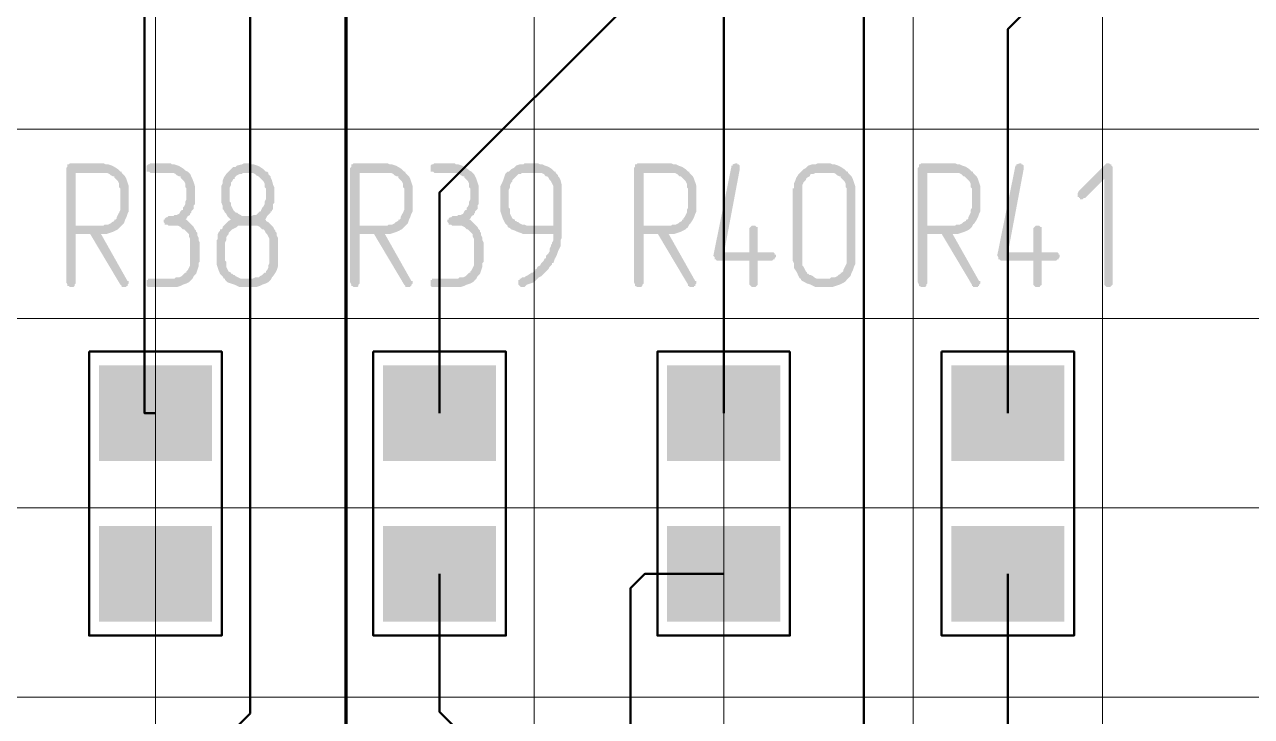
# Model space of a CAD drawing. Extents: x 260 to 1101, y 70 to 664.
# Drawn here: x 392.63 to 418.53, y 522.38 to 537 of the extents above; entities that cross this region are included whole.
import ezdxf

# ---------------------------------------------------------------- set-up
doc = ezdxf.new("R2010")
doc.units = 0
doc.header["$MEASUREMENT"] = 0
doc.layers.add('PDF _Геометрия', color=7, linetype='CONTINUOUS')
doc.layers.add('PDF _Сплошная заливка', color=7, linetype='CONTINUOUS')

msp = doc.modelspace()

# ---------------------------------------------------------------- hatches: boundary and pattern name
at = {"layer": 'PDF _Сплошная заливка', "transparency": 33554559}
h = msp.add_hatch(color=256, dxfattribs=at)
h.paths.add_polyline_path([(394.267, 533.864), (393.708, 533.864), (393.708, 532.747), (394.292, 532.747), (394.318, 532.772), (394.343, 532.772), (394.394, 532.772), (394.445, 532.797), (394.47, 532.823), (394.521, 532.848), (394.521, 532.874), (394.546, 532.874), (394.572, 532.899), (394.572, 532.925), (394.597, 532.975), (394.623, 533.026), (394.648, 533.077), (394.648, 533.128), (394.648, 533.509), (394.648, 533.509), (394.648, 533.534), (394.623, 533.56), (394.623, 533.585), (394.623, 533.636), (394.597, 533.687), (394.572, 533.712), (394.521, 533.763), (394.521, 533.763), (394.521, 533.788), (394.496, 533.788), (394.445, 533.813), (394.419, 533.839), (394.369, 533.864), (394.318, 533.864)], flags=0)
h.paths.add_polyline_path([(394.292, 534.067), (394.343, 534.042), (394.394, 534.042), (394.47, 534.017), (394.521, 533.991), (394.597, 533.941), (394.623, 533.915), (394.648, 533.89), (394.673, 533.89), (394.673, 533.89), (394.673, 533.864), (394.699, 533.839), (394.749, 533.788), (394.775, 533.737), (394.8, 533.661), (394.826, 533.585), (394.826, 533.534), (394.826, 533.509), (394.826, 533.128), (394.826, 533.128), (394.826, 533.128), (394.826, 533.102), (394.826, 533.077), (394.826, 533.052), (394.8, 533.001), (394.775, 532.925), (394.749, 532.874), (394.724, 532.797), (394.699, 532.772), (394.648, 532.721), (394.648, 532.721), (394.623, 532.696), (394.597, 532.671), (394.546, 532.645), (394.496, 532.62), (394.419, 532.594), (394.343, 532.569), (394.318, 532.569), (394.267, 532.569), (394.242, 532.569), (394.8, 531.578), (394.826, 531.578), (394.826, 531.578), (394.826, 531.553), (394.826, 531.553), (394.826, 531.527), (394.826, 531.527), (394.8, 531.502), (394.8, 531.477), (394.775, 531.477), (394.775, 531.451), (394.749, 531.451), (394.724, 531.451), (394.699, 531.451), (394.673, 531.451), (394.673, 531.451), (394.673, 531.477), (394.673, 531.477), (394.648, 531.502), (394.013, 532.569), (393.708, 532.569), (393.708, 531.553), (393.708, 531.527), (393.708, 531.527), (393.683, 531.502), (393.683, 531.477), (393.683, 531.477), (393.658, 531.451), (393.632, 531.451), (393.607, 531.451), (393.607, 531.451), (393.607, 531.451), (393.581, 531.451), (393.556, 531.477), (393.531, 531.477), (393.531, 531.502), (393.531, 531.502), (393.505, 531.553), (393.505, 533.966), (393.505, 533.966), (393.505, 533.966), (393.531, 533.991), (393.531, 534.017), (393.531, 534.042), (393.556, 534.042), (393.581, 534.067), (393.607, 534.067)], flags=0)
for points in [[(395.714, 534.067), (395.74, 534.042), (395.79, 534.042), (395.867, 534.017), (395.918, 533.991), (395.994, 533.941), (396.019, 533.915), (396.07, 533.89), (396.07, 533.89), (396.07, 533.89), (396.095, 533.864), (396.121, 533.839), (396.146, 533.788), (396.171, 533.737), (396.197, 533.661), (396.222, 533.585), (396.222, 533.534), (396.222, 533.509), (396.222, 533.306), (396.222, 533.255), (396.222, 533.204), (396.197, 533.178), (396.197, 533.178), (396.197, 533.178), (396.197, 533.153), (396.197, 533.153), (396.197, 533.102), (396.171, 533.077), (396.171, 533.077), (396.146, 533.052), (396.146, 533.026), (396.121, 533.001), (396.121, 532.975), (396.07, 532.95), (396.044, 532.899), (396.019, 532.874), (396.019, 532.874), (396.044, 532.874), (396.07, 532.848), (396.095, 532.823), (396.121, 532.797), (396.146, 532.772), (396.197, 532.721), (396.222, 532.671), (396.222, 532.671), (396.248, 532.645), (396.248, 532.62), (396.273, 532.594), (396.273, 532.543), (396.298, 532.493), (396.298, 532.442), (396.324, 532.391), (396.324, 532.01), (396.324, 532.01), (396.324, 531.985), (396.324, 531.985), (396.298, 531.959), (396.298, 531.934), (396.298, 531.883), (396.273, 531.807), (396.248, 531.731), (396.197, 531.68), (396.171, 531.629), (396.146, 531.604), (396.146, 531.604), (396.121, 531.578), (396.095, 531.553), (396.044, 531.527), (395.968, 531.502), (395.918, 531.477), (395.841, 531.451), (395.79, 531.451), (395.765, 531.451), (395.283, 531.451), (395.257, 531.451), (395.232, 531.451), (395.207, 531.477), (395.207, 531.477), (395.207, 531.502), (395.207, 531.527), (395.207, 531.553), (395.207, 531.553), (395.207, 531.553), (395.207, 531.578), (395.207, 531.604), (395.232, 531.604), (395.232, 531.629), (395.257, 531.629), (395.283, 531.629), (395.79, 531.629), (395.816, 531.655), (395.841, 531.655), (395.892, 531.655), (395.943, 531.68), (395.968, 531.705), (396.019, 531.756), (396.019, 531.756), (396.044, 531.756), (396.044, 531.782), (396.07, 531.807), (396.095, 531.858), (396.121, 531.908), (396.121, 531.959), (396.121, 532.01), (396.121, 532.391), (396.121, 532.391), (396.121, 532.417), (396.121, 532.442), (396.121, 532.467), (396.095, 532.518), (396.095, 532.569), (396.07, 532.594), (396.019, 532.645), (396.019, 532.645), (395.994, 532.671), (395.968, 532.671), (395.943, 532.696), (395.918, 532.721), (395.867, 532.747), (395.816, 532.747), (395.765, 532.747), (395.664, 532.747), (395.638, 532.772), (395.613, 532.772), (395.587, 532.772), (395.587, 532.797), (395.587, 532.797), (395.562, 532.823), (395.562, 532.848), (395.562, 532.848), (395.562, 532.874), (395.587, 532.874), (395.587, 532.899), (395.587, 532.899), (395.613, 532.925), (395.638, 532.925), (395.664, 532.95), (395.689, 532.95), (395.714, 532.95), (395.765, 532.95), (395.79, 532.975), (395.841, 532.975), (395.892, 533.001), (395.918, 533.052), (395.918, 533.052), (395.943, 533.077), (395.968, 533.077), (395.968, 533.128), (395.994, 533.153), (396.019, 533.204), (396.019, 533.255), (396.044, 533.306), (396.044, 533.509), (396.044, 533.509), (396.044, 533.534), (396.019, 533.56), (396.019, 533.585), (396.019, 533.636), (395.994, 533.687), (395.968, 533.712), (395.918, 533.763), (395.918, 533.763), (395.918, 533.788), (395.892, 533.788), (395.841, 533.813), (395.816, 533.839), (395.765, 533.864), (395.714, 533.864), (395.664, 533.864), (395.283, 533.864), (395.257, 533.89), (395.232, 533.89), (395.207, 533.89), (395.207, 533.915), (395.207, 533.915), (395.207, 533.941), (395.207, 533.966), (395.207, 533.966), (395.207, 533.991), (395.207, 533.991), (395.207, 534.017), (395.232, 534.042), (395.232, 534.042), (395.257, 534.042), (395.283, 534.067), (395.689, 534.067)], [(401.707, 534.067), (401.732, 534.042), (401.783, 534.042), (401.859, 534.017), (401.91, 533.991), (401.986, 533.941), (402.011, 533.915), (402.062, 533.89), (402.062, 533.89), (402.062, 533.89), (402.087, 533.864), (402.113, 533.839), (402.138, 533.788), (402.164, 533.737), (402.189, 533.661), (402.214, 533.585), (402.214, 533.534), (402.214, 533.509), (402.214, 533.306), (402.214, 533.255), (402.214, 533.204), (402.189, 533.178), (402.189, 533.178), (402.189, 533.178), (402.189, 533.153), (402.189, 533.153), (402.189, 533.102), (402.164, 533.077), (402.164, 533.077), (402.138, 533.052), (402.138, 533.026), (402.113, 533.001), (402.113, 532.975), (402.062, 532.95), (402.037, 532.899), (402.011, 532.874), (402.011, 532.874), (402.037, 532.874), (402.062, 532.848), (402.087, 532.823), (402.113, 532.797), (402.138, 532.772), (402.189, 532.721), (402.214, 532.671), (402.214, 532.671), (402.24, 532.645), (402.24, 532.62), (402.265, 532.594), (402.265, 532.543), (402.291, 532.493), (402.291, 532.442), (402.316, 532.391), (402.316, 532.01), (402.316, 532.01), (402.316, 531.985), (402.316, 531.985), (402.291, 531.959), (402.291, 531.934), (402.291, 531.883), (402.265, 531.807), (402.24, 531.731), (402.189, 531.68), (402.164, 531.629), (402.138, 531.604), (402.138, 531.604), (402.113, 531.578), (402.087, 531.553), (402.037, 531.527), (401.961, 531.502), (401.91, 531.477), (401.834, 531.451), (401.783, 531.451), (401.757, 531.451), (401.275, 531.451), (401.25, 531.451), (401.224, 531.451), (401.199, 531.477), (401.199, 531.477), (401.199, 531.502), (401.199, 531.527), (401.199, 531.553), (401.199, 531.553), (401.199, 531.553), (401.199, 531.578), (401.199, 531.604), (401.224, 531.604), (401.224, 531.629), (401.25, 531.629), (401.275, 531.629), (401.783, 531.629), (401.808, 531.655), (401.834, 531.655), (401.884, 531.655), (401.935, 531.68), (401.961, 531.705), (402.011, 531.756), (402.011, 531.756), (402.037, 531.756), (402.037, 531.782), (402.062, 531.807), (402.087, 531.858), (402.113, 531.908), (402.113, 531.959), (402.113, 532.01), (402.113, 532.391), (402.113, 532.391), (402.113, 532.417), (402.113, 532.442), (402.113, 532.467), (402.087, 532.518), (402.087, 532.569), (402.062, 532.594), (402.011, 532.645), (402.011, 532.645), (401.986, 532.671), (401.961, 532.671), (401.935, 532.696), (401.91, 532.721), (401.859, 532.747), (401.808, 532.747), (401.757, 532.747), (401.656, 532.747), (401.63, 532.772), (401.605, 532.772), (401.58, 532.772), (401.58, 532.797), (401.58, 532.797), (401.554, 532.823), (401.554, 532.848), (401.554, 532.848), (401.554, 532.874), (401.58, 532.874), (401.58, 532.899), (401.58, 532.899), (401.605, 532.925), (401.63, 532.925), (401.656, 532.95), (401.681, 532.95), (401.707, 532.95), (401.757, 532.95), (401.783, 532.975), (401.834, 532.975), (401.884, 533.001), (401.91, 533.052), (401.91, 533.052), (401.935, 533.077), (401.961, 533.077), (401.961, 533.128), (401.986, 533.153), (402.011, 533.204), (402.011, 533.255), (402.037, 533.306), (402.037, 533.509), (402.037, 533.509), (402.037, 533.534), (402.011, 533.56), (402.011, 533.585), (402.011, 533.636), (401.986, 533.687), (401.961, 533.712), (401.91, 533.763), (401.91, 533.763), (401.91, 533.788), (401.884, 533.788), (401.834, 533.813), (401.808, 533.839), (401.757, 533.864), (401.707, 533.864), (401.656, 533.864), (401.275, 533.864), (401.25, 533.89), (401.224, 533.89), (401.199, 533.89), (401.199, 533.915), (401.199, 533.915), (401.199, 533.941), (401.199, 533.966), (401.199, 533.966), (401.199, 533.991), (401.199, 533.991), (401.199, 534.017), (401.224, 534.042), (401.224, 534.042), (401.25, 534.042), (401.275, 534.067), (401.681, 534.067)], [(407.674, 534.067), (407.674, 534.042), (407.699, 534.042), (407.699, 534.042), (407.724, 534.017), (407.724, 533.991), (407.724, 533.966), (407.724, 533.941), (407.394, 532.188), (407.927, 532.188), (407.927, 532.671), (407.927, 532.671), (407.927, 532.671), (407.927, 532.696), (407.953, 532.721), (407.953, 532.721), (407.978, 532.747), (408.004, 532.747), (408.029, 532.747), (408.029, 532.747), (408.029, 532.747), (408.054, 532.747), (408.08, 532.721), (408.08, 532.721), (408.105, 532.721), (408.105, 532.696), (408.105, 532.671), (408.105, 532.188), (408.385, 532.188), (408.41, 532.188), (408.435, 532.188), (408.461, 532.162), (408.461, 532.162), (408.461, 532.137), (408.486, 532.137), (408.486, 532.112), (408.486, 532.112), (408.486, 532.086), (408.461, 532.061), (408.461, 532.036), (408.461, 532.036), (408.435, 532.036), (408.41, 532.01), (408.385, 532.01), (408.105, 532.01), (408.105, 531.553), (408.105, 531.527), (408.105, 531.527), (408.105, 531.502), (408.08, 531.477), (408.08, 531.477), (408.054, 531.451), (408.054, 531.451), (408.029, 531.451), (408.004, 531.451), (408.004, 531.451), (407.978, 531.451), (407.953, 531.477), (407.953, 531.477), (407.927, 531.502), (407.927, 531.502), (407.927, 531.553), (407.927, 532.01), (407.267, 532.01), (407.242, 532.01), (407.217, 532.036), (407.191, 532.036), (407.191, 532.036), (407.191, 532.061), (407.191, 532.086), (407.166, 532.112), (407.166, 532.112), (407.547, 533.991), (407.547, 533.991), (407.547, 534.017), (407.572, 534.017), (407.572, 534.042), (407.648, 534.067), (407.648, 534.067)], [(413.666, 534.067), (413.666, 534.042), (413.691, 534.042), (413.691, 534.042), (413.717, 534.017), (413.717, 533.991), (413.717, 533.966), (413.717, 533.941), (413.387, 532.188), (413.92, 532.188), (413.92, 532.671), (413.92, 532.671), (413.92, 532.671), (413.92, 532.696), (413.945, 532.721), (413.945, 532.721), (413.971, 532.747), (413.996, 532.747), (414.021, 532.747), (414.021, 532.747), (414.021, 532.747), (414.047, 532.747), (414.072, 532.721), (414.072, 532.721), (414.098, 532.721), (414.098, 532.696), (414.098, 532.671), (414.098, 532.188), (414.377, 532.188), (414.402, 532.188), (414.428, 532.188), (414.453, 532.162), (414.453, 532.162), (414.453, 532.137), (414.478, 532.137), (414.478, 532.112), (414.478, 532.112), (414.478, 532.086), (414.453, 532.061), (414.453, 532.036), (414.453, 532.036), (414.428, 532.036), (414.402, 532.01), (414.377, 532.01), (414.098, 532.01), (414.098, 531.553), (414.098, 531.527), (414.098, 531.527), (414.098, 531.502), (414.072, 531.477), (414.072, 531.477), (414.047, 531.451), (414.047, 531.451), (414.021, 531.451), (413.996, 531.451), (413.996, 531.451), (413.971, 531.451), (413.945, 531.477), (413.945, 531.477), (413.92, 531.502), (413.92, 531.502), (413.92, 531.553), (413.92, 532.01), (413.26, 532.01), (413.234, 532.01), (413.209, 532.036), (413.183, 532.036), (413.183, 532.036), (413.183, 532.061), (413.183, 532.086), (413.158, 532.112), (413.158, 532.112), (413.539, 533.991), (413.539, 533.991), (413.539, 534.017), (413.564, 534.017), (413.564, 534.042), (413.64, 534.067), (413.64, 534.067)], [(415.519, 534.067), (415.545, 534.042), (415.57, 534.042), (415.57, 534.042), (415.57, 534.017), (415.596, 533.991), (415.596, 533.966), (415.596, 531.553), (415.596, 531.527), (415.596, 531.527), (415.596, 531.502), (415.57, 531.477), (415.57, 531.477), (415.545, 531.451), (415.519, 531.451), (415.494, 531.451), (415.494, 531.451), (415.494, 531.451), (415.469, 531.451), (415.443, 531.477), (415.443, 531.477), (415.418, 531.502), (415.418, 531.502), (415.418, 531.553), (415.418, 533.737), (415.012, 533.331), (415.012, 533.331), (414.986, 533.331), (414.961, 533.306), (414.935, 533.306), (414.935, 533.306), (414.91, 533.306), (414.91, 533.331), (414.885, 533.331), (414.885, 533.356), (414.859, 533.356), (414.859, 533.382), (414.859, 533.407), (414.859, 533.407), (414.859, 533.432), (414.859, 533.432), (414.885, 533.483), (415.443, 534.042), (415.443, 534.042), (415.443, 534.042), (415.469, 534.067), (415.494, 534.067), (415.494, 534.067)]]:
    msp.add_hatch(color=256, dxfattribs=at).paths.add_polyline_path(points)
h = msp.add_hatch(color=256, dxfattribs=at)
h.paths.add_polyline_path([(397.339, 533.864), (397.314, 533.864), (397.289, 533.864), (397.238, 533.864), (397.212, 533.839), (397.162, 533.839), (397.111, 533.813), (397.06, 533.763), (397.06, 533.763), (397.06, 533.737), (397.035, 533.737), (397.009, 533.687), (396.984, 533.661), (396.984, 533.61), (396.959, 533.56), (396.959, 533.509), (396.959, 533.306), (396.959, 533.306), (396.959, 533.28), (396.959, 533.255), (396.984, 533.229), (396.984, 533.178), (397.009, 533.128), (397.035, 533.077), (397.06, 533.052), (397.06, 533.052), (397.085, 533.026), (397.111, 533.026), (397.136, 533.001), (397.187, 532.975), (397.212, 532.95), (397.263, 532.95), (397.339, 532.95), (397.365, 532.95), (397.39, 532.95), (397.416, 532.95), (397.466, 532.975), (397.517, 532.975), (397.543, 533.001), (397.593, 533.052), (397.593, 533.052), (397.619, 533.052), (397.619, 533.077), (397.644, 533.128), (397.669, 533.153), (397.695, 533.204), (397.695, 533.255), (397.72, 533.306), (397.72, 533.509), (397.72, 533.509), (397.72, 533.534), (397.695, 533.56), (397.695, 533.585), (397.695, 533.636), (397.669, 533.687), (397.644, 533.712), (397.593, 533.763), (397.593, 533.763), (397.568, 533.788), (397.568, 533.788), (397.517, 533.813), (397.492, 533.839), (397.441, 533.864), (397.39, 533.864)], flags=0)
h.paths.add_polyline_path([(397.416, 532.747), (397.212, 532.747), (397.187, 532.747), (397.136, 532.747), (397.111, 532.721), (397.06, 532.696), (397.009, 532.671), (396.984, 532.645), (396.984, 532.645), (396.959, 532.62), (396.933, 532.594), (396.933, 532.569), (396.908, 532.543), (396.882, 532.493), (396.882, 532.442), (396.857, 532.391), (396.857, 532.01), (396.857, 532.01), (396.882, 531.985), (396.882, 531.959), (396.882, 531.908), (396.882, 531.883), (396.908, 531.832), (396.933, 531.782), (396.984, 531.756), (396.984, 531.731), (397.009, 531.731), (397.035, 531.705), (397.06, 531.705), (397.085, 531.68), (397.136, 531.655), (397.187, 531.629), (397.238, 531.629), (397.441, 531.629), (397.492, 531.655), (397.517, 531.655), (397.568, 531.655), (397.593, 531.68), (397.644, 531.705), (397.695, 531.756), (397.695, 531.756), (397.72, 531.756), (397.72, 531.782), (397.746, 531.807), (397.771, 531.858), (397.771, 531.908), (397.796, 531.959), (397.796, 532.01), (397.796, 532.391), (397.796, 532.391), (397.796, 532.417), (397.796, 532.442), (397.796, 532.467), (397.771, 532.518), (397.746, 532.569), (397.72, 532.594), (397.695, 532.645), (397.695, 532.645), (397.669, 532.671), (397.644, 532.671), (397.619, 532.696), (397.593, 532.721), (397.543, 532.747), (397.492, 532.747)], flags=0)
h.paths.add_polyline_path([(397.365, 534.067), (397.416, 534.042), (397.466, 534.042), (397.543, 534.017), (397.593, 533.991), (397.669, 533.941), (397.695, 533.915), (397.72, 533.89), (397.746, 533.89), (397.746, 533.89), (397.771, 533.864), (397.771, 533.839), (397.796, 533.813), (397.822, 533.788), (397.822, 533.763), (397.847, 533.712), (397.873, 533.61), (397.898, 533.56), (397.898, 533.509), (397.898, 533.306), (397.898, 533.306), (397.898, 533.28), (397.898, 533.255), (397.898, 533.229), (397.873, 533.204), (397.873, 533.153), (397.873, 533.102), (397.847, 533.077), (397.847, 533.052), (397.822, 533.052), (397.822, 533.026), (397.796, 533.001), (397.771, 532.975), (397.746, 532.95), (397.72, 532.899), (397.695, 532.874), (397.695, 532.874), (397.72, 532.874), (397.72, 532.848), (397.771, 532.823), (397.796, 532.797), (397.822, 532.772), (397.873, 532.721), (397.898, 532.671), (397.898, 532.671), (397.923, 532.645), (397.923, 532.62), (397.949, 532.594), (397.949, 532.543), (397.974, 532.493), (397.974, 532.442), (397.974, 532.391), (397.974, 532.01), (397.974, 532.01), (397.974, 531.985), (397.974, 531.985), (397.974, 531.959), (397.974, 531.934), (397.974, 531.883), (397.949, 531.807), (397.923, 531.756), (397.873, 531.68), (397.847, 531.655), (397.822, 531.604), (397.822, 531.604), (397.796, 531.578), (397.771, 531.553), (397.72, 531.527), (397.644, 531.502), (397.593, 531.477), (397.517, 531.451), (397.466, 531.451), (397.416, 531.451), (397.212, 531.451), (397.212, 531.451), (397.162, 531.451), (397.111, 531.477), (397.06, 531.502), (396.984, 531.527), (396.908, 531.553), (396.882, 531.578), (396.857, 531.604), (396.857, 531.604), (396.857, 531.629), (396.832, 531.629), (396.806, 531.68), (396.755, 531.731), (396.73, 531.782), (396.705, 531.858), (396.679, 531.934), (396.679, 531.959), (396.679, 532.01), (396.679, 532.391), (396.679, 532.391), (396.679, 532.417), (396.679, 532.442), (396.705, 532.467), (396.705, 532.518), (396.705, 532.569), (396.73, 532.62), (396.755, 532.645), (396.755, 532.671), (396.781, 532.671), (396.806, 532.696), (396.806, 532.721), (396.857, 532.772), (396.882, 532.797), (396.933, 532.848), (396.984, 532.874), (396.984, 532.874), (396.959, 532.899), (396.959, 532.899), (396.933, 532.925), (396.908, 532.95), (396.882, 533.001), (396.857, 533.026), (396.832, 533.077), (396.832, 533.077), (396.832, 533.077), (396.806, 533.102), (396.806, 533.153), (396.806, 533.178), (396.781, 533.229), (396.781, 533.255), (396.781, 533.306), (396.781, 533.509), (396.781, 533.509), (396.781, 533.509), (396.781, 533.534), (396.781, 533.534), (396.781, 533.585), (396.806, 533.636), (396.806, 533.687), (396.832, 533.763), (396.882, 533.839), (396.908, 533.864), (396.933, 533.89), (396.933, 533.89), (396.959, 533.915), (396.959, 533.915), (396.984, 533.941), (397.009, 533.966), (397.035, 533.991), (397.085, 533.991), (397.111, 534.017), (397.212, 534.042), (397.263, 534.067)], flags=0)
h = msp.add_hatch(color=256, dxfattribs=at)
h.paths.add_polyline_path([(400.259, 533.864), (399.701, 533.864), (399.701, 532.747), (400.285, 532.747), (400.31, 532.772), (400.336, 532.772), (400.386, 532.772), (400.437, 532.797), (400.462, 532.823), (400.513, 532.848), (400.513, 532.874), (400.539, 532.874), (400.564, 532.899), (400.564, 532.925), (400.589, 532.975), (400.615, 533.026), (400.64, 533.077), (400.64, 533.128), (400.64, 533.509), (400.64, 533.509), (400.64, 533.534), (400.615, 533.56), (400.615, 533.585), (400.615, 533.636), (400.589, 533.687), (400.564, 533.712), (400.513, 533.763), (400.513, 533.763), (400.513, 533.788), (400.488, 533.788), (400.437, 533.813), (400.412, 533.839), (400.361, 533.864), (400.31, 533.864)], flags=0)
h.paths.add_polyline_path([(400.285, 534.067), (400.336, 534.042), (400.386, 534.042), (400.462, 534.017), (400.513, 533.991), (400.589, 533.941), (400.615, 533.915), (400.64, 533.89), (400.666, 533.89), (400.666, 533.89), (400.666, 533.864), (400.691, 533.839), (400.742, 533.788), (400.767, 533.737), (400.793, 533.661), (400.818, 533.585), (400.818, 533.534), (400.818, 533.509), (400.818, 533.128), (400.818, 533.128), (400.818, 533.128), (400.818, 533.102), (400.818, 533.077), (400.818, 533.052), (400.793, 533.001), (400.767, 532.925), (400.742, 532.874), (400.716, 532.797), (400.691, 532.772), (400.64, 532.721), (400.64, 532.721), (400.615, 532.696), (400.589, 532.671), (400.539, 532.645), (400.488, 532.62), (400.412, 532.594), (400.336, 532.569), (400.31, 532.569), (400.259, 532.569), (400.234, 532.569), (400.793, 531.578), (400.818, 531.578), (400.818, 531.578), (400.818, 531.553), (400.818, 531.553), (400.818, 531.527), (400.818, 531.527), (400.793, 531.502), (400.793, 531.477), (400.767, 531.477), (400.767, 531.451), (400.742, 531.451), (400.716, 531.451), (400.691, 531.451), (400.666, 531.451), (400.666, 531.451), (400.666, 531.477), (400.666, 531.477), (400.64, 531.502), (400.005, 532.569), (399.701, 532.569), (399.701, 531.553), (399.701, 531.527), (399.701, 531.527), (399.675, 531.502), (399.675, 531.477), (399.675, 531.477), (399.65, 531.451), (399.625, 531.451), (399.599, 531.451), (399.599, 531.451), (399.599, 531.451), (399.574, 531.451), (399.548, 531.477), (399.523, 531.477), (399.523, 531.502), (399.523, 531.502), (399.498, 531.553), (399.498, 533.966), (399.498, 533.966), (399.498, 533.966), (399.523, 533.991), (399.523, 534.017), (399.523, 534.042), (399.548, 534.042), (399.574, 534.067), (399.599, 534.067)], flags=0)
h = msp.add_hatch(color=256, dxfattribs=at)
h.paths.add_polyline_path([(403.408, 533.864), (403.205, 533.864), (403.179, 533.864), (403.129, 533.864), (403.103, 533.839), (403.052, 533.839), (403.002, 533.788), (402.976, 533.763), (402.976, 533.763), (402.951, 533.737), (402.925, 533.712), (402.925, 533.687), (402.9, 533.661), (402.875, 533.61), (402.875, 533.56), (402.849, 533.509), (402.849, 533.128), (402.849, 533.128), (402.875, 533.102), (402.875, 533.077), (402.875, 533.026), (402.875, 533.001), (402.9, 532.95), (402.925, 532.899), (402.976, 532.874), (402.976, 532.848), (403.002, 532.848), (403.027, 532.823), (403.052, 532.823), (403.078, 532.797), (403.129, 532.772), (403.179, 532.772), (403.23, 532.747), (403.789, 532.747), (403.789, 533.509), (403.789, 533.509), (403.789, 533.534), (403.789, 533.56), (403.789, 533.585), (403.763, 533.636), (403.738, 533.687), (403.713, 533.712), (403.687, 533.763), (403.687, 533.763), (403.662, 533.788), (403.636, 533.788), (403.611, 533.813), (403.586, 533.839), (403.535, 533.864), (403.484, 533.864)], flags=0)
h.paths.add_polyline_path([(403.459, 534.067), (403.509, 534.042), (403.56, 534.042), (403.611, 534.017), (403.687, 533.991), (403.763, 533.941), (403.789, 533.915), (403.814, 533.89), (403.814, 533.89), (403.84, 533.89), (403.84, 533.864), (403.865, 533.839), (403.89, 533.813), (403.89, 533.788), (403.916, 533.763), (403.941, 533.712), (403.966, 533.61), (403.966, 533.56), (403.966, 533.509), (403.966, 532.671), (403.966, 532.671), (403.966, 532.645), (403.966, 532.645), (403.966, 532.594), (403.966, 532.569), (403.966, 532.518), (403.966, 532.493), (403.941, 532.442), (403.941, 532.391), (403.941, 532.315), (403.89, 532.213), (403.865, 532.137), (403.84, 532.086), (403.814, 532.036), (403.789, 531.959), (403.763, 531.959), (403.763, 531.934), (403.763, 531.934), (403.738, 531.908), (403.713, 531.883), (403.687, 531.832), (403.662, 531.807), (403.611, 531.756), (403.586, 531.731), (403.535, 531.68), (403.484, 531.655), (403.433, 531.604), (403.382, 531.553), (403.306, 531.527), (403.23, 531.502), (403.179, 531.451), (403.129, 531.451), (403.129, 531.451), (403.129, 531.451), (403.103, 531.451), (403.078, 531.477), (403.078, 531.477), (403.052, 531.502), (403.052, 531.527), (403.052, 531.553), (403.052, 531.553), (403.052, 531.553), (403.052, 531.578), (403.052, 531.604), (403.052, 531.604), (403.078, 531.604), (403.078, 531.629), (403.103, 531.629), (403.103, 531.629), (403.103, 531.629), (403.129, 531.655), (403.154, 531.655), (403.179, 531.655), (403.205, 531.68), (403.255, 531.705), (403.332, 531.756), (403.357, 531.756), (403.408, 531.807), (403.408, 531.807), (403.408, 531.832), (403.433, 531.832), (403.459, 531.883), (403.509, 531.908), (403.535, 531.959), (403.586, 532.01), (403.611, 532.061), (403.636, 532.061), (403.636, 532.086), (403.636, 532.112), (403.662, 532.137), (403.687, 532.162), (403.713, 532.213), (403.713, 532.264), (403.738, 532.315), (403.738, 532.315), (403.738, 532.34), (403.763, 532.366), (403.763, 532.391), (403.789, 532.442), (403.789, 532.467), (403.789, 532.518), (403.789, 532.569), (403.205, 532.569), (403.205, 532.569), (403.179, 532.569), (403.154, 532.569), (403.103, 532.594), (403.027, 532.62), (402.976, 532.645), (402.9, 532.671), (402.875, 532.696), (402.824, 532.721), (402.824, 532.721), (402.824, 532.747), (402.799, 532.772), (402.773, 532.797), (402.748, 532.848), (402.722, 532.899), (402.697, 532.975), (402.671, 533.052), (402.671, 533.077), (402.671, 533.128), (402.671, 533.509), (402.671, 533.509), (402.671, 533.509), (402.671, 533.534), (402.671, 533.534), (402.671, 533.585), (402.697, 533.636), (402.722, 533.687), (402.748, 533.763), (402.773, 533.839), (402.799, 533.864), (402.824, 533.89), (402.849, 533.89), (402.849, 533.89), (402.875, 533.915), (402.9, 533.941), (402.951, 533.966), (403.002, 534.017), (403.078, 534.042), (403.154, 534.042), (403.179, 534.067), (403.433, 534.067)], flags=0)
h = msp.add_hatch(color=256, dxfattribs=at)
h.paths.add_polyline_path([(406.252, 533.864), (405.693, 533.864), (405.693, 532.747), (406.277, 532.747), (406.302, 532.772), (406.328, 532.772), (406.379, 532.772), (406.429, 532.797), (406.455, 532.823), (406.506, 532.848), (406.506, 532.874), (406.531, 532.874), (406.531, 532.899), (406.556, 532.925), (406.582, 532.975), (406.607, 533.026), (406.607, 533.077), (406.633, 533.128), (406.633, 533.509), (406.633, 533.509), (406.633, 533.534), (406.607, 533.56), (406.607, 533.585), (406.607, 533.636), (406.582, 533.687), (406.556, 533.712), (406.506, 533.763), (406.506, 533.763), (406.48, 533.788), (406.455, 533.788), (406.429, 533.813), (406.404, 533.839), (406.353, 533.864), (406.302, 533.864)], flags=0)
h.paths.add_polyline_path([(406.277, 534.067), (406.328, 534.042), (406.379, 534.042), (406.429, 534.017), (406.506, 533.991), (406.582, 533.941), (406.607, 533.915), (406.633, 533.89), (406.633, 533.89), (406.658, 533.89), (406.658, 533.864), (406.683, 533.839), (406.734, 533.788), (406.759, 533.737), (406.785, 533.661), (406.81, 533.585), (406.81, 533.534), (406.81, 533.509), (406.81, 533.128), (406.81, 533.128), (406.81, 533.128), (406.81, 533.102), (406.81, 533.077), (406.81, 533.052), (406.785, 533.001), (406.759, 532.925), (406.734, 532.874), (406.683, 532.797), (406.658, 532.772), (406.633, 532.721), (406.633, 532.721), (406.607, 532.696), (406.582, 532.671), (406.531, 532.645), (406.48, 532.62), (406.404, 532.594), (406.328, 532.569), (406.277, 532.569), (406.252, 532.569), (406.226, 532.569), (406.785, 531.578), (406.785, 531.578), (406.81, 531.578), (406.81, 531.553), (406.81, 531.553), (406.81, 531.527), (406.81, 531.527), (406.785, 531.502), (406.785, 531.477), (406.759, 531.477), (406.759, 531.451), (406.734, 531.451), (406.709, 531.451), (406.683, 531.451), (406.658, 531.451), (406.658, 531.451), (406.658, 531.477), (406.633, 531.477), (406.633, 531.502), (405.998, 532.569), (405.693, 532.569), (405.693, 531.553), (405.693, 531.527), (405.693, 531.527), (405.668, 531.502), (405.668, 531.477), (405.668, 531.477), (405.642, 531.451), (405.617, 531.451), (405.592, 531.451), (405.592, 531.451), (405.566, 531.451), (405.566, 531.451), (405.515, 531.477), (405.515, 531.477), (405.515, 531.502), (405.515, 531.502), (405.49, 531.553), (405.49, 533.966), (405.49, 533.966), (405.49, 533.966), (405.515, 533.991), (405.515, 534.017), (405.515, 534.042), (405.541, 534.042), (405.566, 534.067), (405.592, 534.067)], flags=0)
h = msp.add_hatch(color=256, dxfattribs=at)
h.paths.add_polyline_path([(409.603, 533.864), (409.375, 533.864), (409.349, 533.864), (409.324, 533.864), (409.273, 533.839), (409.222, 533.839), (409.197, 533.788), (409.146, 533.763), (409.146, 533.763), (409.121, 533.737), (409.121, 533.712), (409.095, 533.687), (409.07, 533.661), (409.045, 533.61), (409.045, 533.56), (409.045, 533.509), (409.045, 532.01), (409.045, 532.01), (409.045, 531.985), (409.045, 531.959), (409.045, 531.908), (409.07, 531.883), (409.095, 531.832), (409.121, 531.782), (409.146, 531.756), (409.146, 531.731), (409.172, 531.731), (409.197, 531.705), (409.222, 531.705), (409.273, 531.68), (409.299, 531.655), (409.349, 531.629), (409.4, 531.629), (409.629, 531.629), (409.654, 531.655), (409.679, 531.655), (409.73, 531.655), (409.781, 531.68), (409.806, 531.705), (409.857, 531.731), (409.857, 531.756), (409.883, 531.756), (409.908, 531.782), (409.908, 531.807), (409.933, 531.858), (409.959, 531.908), (409.984, 531.959), (409.984, 532.01), (409.984, 533.509), (409.984, 533.509), (409.984, 533.534), (409.959, 533.56), (409.959, 533.585), (409.959, 533.636), (409.933, 533.687), (409.908, 533.712), (409.857, 533.763), (409.857, 533.763), (409.857, 533.788), (409.832, 533.788), (409.781, 533.813), (409.756, 533.839), (409.705, 533.864), (409.654, 533.864)], flags=0)
h.paths.add_polyline_path([(409.629, 534.067), (409.679, 534.042), (409.73, 534.042), (409.806, 534.017), (409.857, 533.991), (409.933, 533.941), (409.959, 533.915), (409.984, 533.89), (410.01, 533.89), (410.01, 533.89), (410.01, 533.864), (410.035, 533.839), (410.086, 533.788), (410.111, 533.737), (410.136, 533.661), (410.162, 533.585), (410.162, 533.534), (410.162, 533.509), (410.162, 532.01), (410.162, 532.01), (410.162, 531.985), (410.162, 531.985), (410.162, 531.959), (410.162, 531.934), (410.136, 531.883), (410.111, 531.807), (410.086, 531.756), (410.06, 531.68), (410.035, 531.655), (409.984, 531.604), (409.984, 531.604), (409.959, 531.578), (409.933, 531.553), (409.883, 531.527), (409.832, 531.502), (409.756, 531.477), (409.679, 531.451), (409.654, 531.451), (409.603, 531.451), (409.4, 531.451), (409.375, 531.451), (409.324, 531.451), (409.273, 531.477), (409.222, 531.502), (409.146, 531.527), (409.095, 531.553), (409.045, 531.578), (409.019, 531.604), (409.019, 531.604), (409.019, 531.629), (408.994, 531.629), (408.968, 531.68), (408.943, 531.731), (408.918, 531.782), (408.867, 531.858), (408.867, 531.934), (408.867, 531.959), (408.842, 532.01), (408.842, 533.509), (408.842, 533.509), (408.842, 533.509), (408.842, 533.534), (408.867, 533.534), (408.867, 533.585), (408.867, 533.636), (408.892, 533.687), (408.918, 533.763), (408.968, 533.839), (408.994, 533.864), (409.019, 533.89), (409.019, 533.89), (409.019, 533.89), (409.045, 533.915), (409.07, 533.941), (409.121, 533.966), (409.172, 534.017), (409.248, 534.042), (409.324, 534.042), (409.375, 534.067)], flags=0)
h = msp.add_hatch(color=256, dxfattribs=at)
h.paths.add_polyline_path([(412.244, 533.864), (411.685, 533.864), (411.685, 532.747), (412.269, 532.747), (412.295, 532.772), (412.32, 532.772), (412.371, 532.772), (412.422, 532.797), (412.447, 532.823), (412.498, 532.848), (412.498, 532.874), (412.523, 532.874), (412.549, 532.899), (412.549, 532.925), (412.574, 532.975), (412.599, 533.026), (412.599, 533.077), (412.625, 533.128), (412.625, 533.509), (412.625, 533.509), (412.625, 533.534), (412.599, 533.56), (412.599, 533.585), (412.599, 533.636), (412.574, 533.687), (412.549, 533.712), (412.498, 533.763), (412.498, 533.763), (412.472, 533.788), (412.447, 533.788), (412.422, 533.813), (412.396, 533.839), (412.346, 533.864), (412.295, 533.864)], flags=0)
h.paths.add_polyline_path([(412.269, 534.067), (412.32, 534.042), (412.371, 534.042), (412.422, 534.017), (412.498, 533.991), (412.574, 533.941), (412.599, 533.915), (412.625, 533.89), (412.625, 533.89), (412.65, 533.89), (412.65, 533.864), (412.676, 533.839), (412.726, 533.788), (412.752, 533.737), (412.777, 533.661), (412.803, 533.585), (412.803, 533.534), (412.803, 533.509), (412.803, 533.128), (412.803, 533.128), (412.803, 533.128), (412.803, 533.102), (412.803, 533.077), (412.803, 533.052), (412.777, 533.001), (412.752, 532.925), (412.726, 532.874), (412.676, 532.797), (412.65, 532.772), (412.625, 532.721), (412.625, 532.721), (412.599, 532.696), (412.574, 532.671), (412.523, 532.645), (412.472, 532.62), (412.396, 532.594), (412.32, 532.569), (412.269, 532.569), (412.244, 532.569), (412.219, 532.569), (412.777, 531.578), (412.777, 531.578), (412.803, 531.578), (412.803, 531.553), (412.803, 531.553), (412.803, 531.527), (412.803, 531.527), (412.777, 531.502), (412.777, 531.477), (412.752, 531.477), (412.752, 531.451), (412.726, 531.451), (412.701, 531.451), (412.676, 531.451), (412.65, 531.451), (412.65, 531.451), (412.65, 531.477), (412.625, 531.477), (412.625, 531.502), (411.99, 532.569), (411.685, 532.569), (411.685, 531.553), (411.685, 531.527), (411.685, 531.527), (411.66, 531.502), (411.66, 531.477), (411.66, 531.477), (411.635, 531.451), (411.609, 531.451), (411.584, 531.451), (411.584, 531.451), (411.558, 531.451), (411.558, 531.451), (411.508, 531.477), (411.508, 531.477), (411.508, 531.502), (411.508, 531.502), (411.482, 531.553), (411.482, 533.966), (411.482, 533.966), (411.482, 533.966), (411.508, 533.991), (411.508, 534.017), (411.508, 534.042), (411.533, 534.042), (411.558, 534.067), (411.584, 534.067)], flags=0)

# ---------------------------------------------------------------- linework, layer by layer
at = {"layer": 'PDF _Геометрия', "lineweight": 18}
for points in [[(395.389, 381.546), (395.389, 382.786), (395.389, 592.786)], [(399.387, 380.306), (399.387, 382.786), (399.387, 592.786)], [(403.386, 381.546), (403.386, 382.786), (403.386, 592.786)], [(407.385, 380.306), (407.385, 382.786), (407.385, 592.786)], [(411.383, 381.546), (411.383, 382.786), (411.383, 592.786)], [(415.382, 380.306), (415.382, 382.786), (415.382, 592.786)], [(324.934, 534.786), (327.413, 534.786), (647.301, 534.786)], [(326.173, 530.786), (327.413, 530.786), (647.301, 530.786)], [(324.934, 526.786), (327.413, 526.786), (647.301, 526.786)], [(326.173, 522.786), (327.413, 522.786), (647.301, 522.786)]]:
    msp.add_lwpolyline(points, dxfattribs=at)
at = {"layer": 'PDF _Геометрия', "lineweight": 50}
for points in [[(412.623, 557.706), (410.102, 560.229), (410.102, 573.009), (407.029, 576.082), (395.557, 576.082), (394.173, 574.698), (394.173, 568.508), (395.159, 567.523), (395.159, 528.786), (395.389, 528.786)], [(397.388, 567.866), (395.181, 570.074), (395.181, 574.19), (396.065, 575.075), (398.904, 575.075), (409.094, 564.881), (409.094, 555.526), (409.784, 554.836), (413.846, 554.836), (414.862, 553.82), (414.862, 538.376), (413.382, 536.896), (413.382, 528.786)], [(407.385, 528.786), (407.385, 562.866), (397.388, 572.866)], [(401.387, 528.786), (401.387, 533.449), (405.417, 537.48), (405.417, 560.657)], [(407.385, 516.786), (409.327, 516.786), (410.342, 517.802), (410.342, 550.345), (412.623, 552.626)], [(395.389, 516.786), (395.389, 520.444), (397.388, 522.444), (397.388, 542.866)], [(399.424, 539.189), (399.424, 517.294), (399.932, 516.786), (401.387, 516.786)], [(403.284, 510.589), (404.299, 511.605), (404.299, 519.562), (401.387, 522.476), (401.387, 525.394)], [(405.417, 500.915), (405.417, 525.089), (405.721, 525.394), (407.385, 525.394)], [(412.623, 488.626), (414.71, 490.714), (414.71, 513.383), (413.382, 514.71), (413.382, 525.394)]]:
    msp.add_lwpolyline(points, dxfattribs=at)
for points in [[(393.989, 530.09), (396.788, 530.09), (396.788, 524.09), (393.989, 524.09)], [(399.987, 530.09), (399.987, 524.09), (402.786, 524.09), (402.786, 530.09)], [(408.784, 530.09), (405.985, 530.09), (405.985, 524.09), (408.784, 524.09)], [(411.983, 530.09), (411.983, 524.09), (414.782, 524.09), (414.782, 530.09)]]:
    msp.add_lwpolyline(points, close=True, dxfattribs=at)
at = {"layer": 'PDF _Сплошная заливка', "lineweight": 60, "transparency": 33554559}
for points in [[(396.582, 527.776), (394.195, 527.776), (396.582, 529.797), (394.195, 529.797)], [(396.582, 527.776), (394.195, 527.776), (396.582, 529.797), (394.195, 529.797)], [(402.58, 527.776), (400.193, 527.776), (402.58, 529.797), (400.193, 529.797)], [(402.58, 527.776), (400.193, 527.776), (402.58, 529.797), (400.193, 529.797)], [(408.578, 527.776), (406.191, 527.776), (408.578, 529.797), (406.191, 529.797)], [(408.578, 527.776), (406.191, 527.776), (408.578, 529.797), (406.191, 529.797)], [(414.576, 527.776), (412.189, 527.776), (414.576, 529.797), (412.189, 529.797)], [(414.576, 527.776), (412.189, 527.776), (414.576, 529.797), (412.189, 529.797)], [(396.582, 524.383), (394.195, 524.383), (396.582, 526.404), (394.195, 526.404)], [(396.582, 524.383), (394.195, 524.383), (396.582, 526.404), (394.195, 526.404)], [(402.58, 524.383), (400.193, 524.383), (402.58, 526.404), (400.193, 526.404)], [(402.58, 524.383), (400.193, 524.383), (402.58, 526.404), (400.193, 526.404)], [(408.578, 524.383), (406.191, 524.383), (408.578, 526.404), (406.191, 526.404)], [(408.578, 524.383), (406.191, 524.383), (408.578, 526.404), (406.191, 526.404)], [(414.576, 524.383), (412.189, 524.383), (414.576, 526.404), (412.189, 526.404)], [(414.576, 524.383), (412.189, 524.383), (414.576, 526.404), (412.189, 526.404)]]:
    msp.add_solid(points, dxfattribs=at)

doc.saveas('drawing.dxf')
